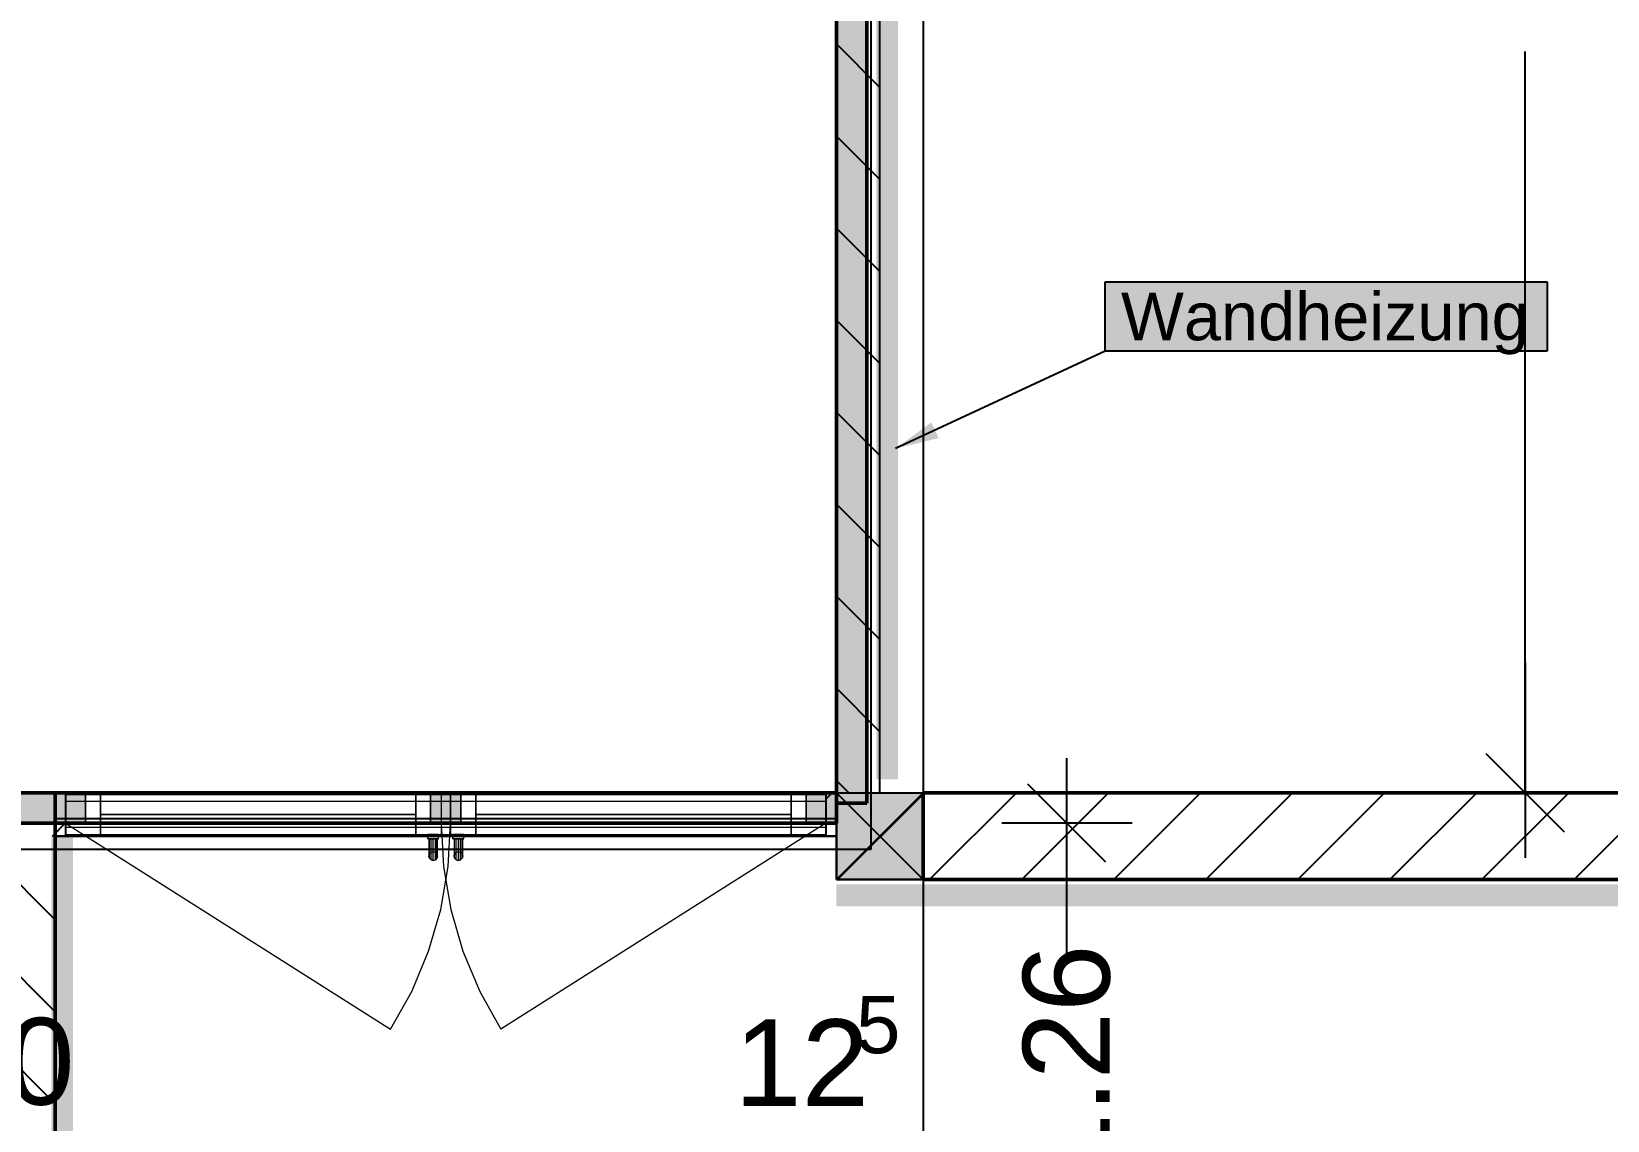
# Model space of a CAD drawing. Extents: x 0 to 756, y -25 to 420.
# Drawn here: x 254.5 to 327.1, y 140.7 to 190.9 of the extents above; entities that cross this region are included whole.
import ezdxf
from ezdxf.lldxf.tags import DXFTag

# ---------------------------------------------------------------- set-up
doc = ezdxf.new("R2010")
doc.units = 0
doc.layers.get('0').update_dxf_attribs({"lineweight": 25})
doc.layers.get('DEFPOINTS').update_dxf_attribs({"lineweight": 25})
doc.layers.add('A_Dachfenster', color=1, linetype='Continuous', lineweight=25, true_color=0xff0000)
doc.layers.add('H_Heizung', color=1, linetype='Continuous', lineweight=25, true_color=0xff0000)
for name, color, linetype, lineweight in [('A_Fenster', 7, 'Continuous', 25), ('A_Innenwand', 7, 'Continuous', 25), ('ALLGEMEIN01', 7, 'Continuous', 13), ('FENSTER', 7, 'Continuous', 13), ('FENSTER-FL_GEL', 7, 'VERDECKT2_S2', 13), ('FENSTERBANK', 7, 'Continuous', 13), ('Standard', 7, 'Continuous', 25), ('WAND_HOLZ_NICHT_TRAGEND', 7, 'Continuous', 13), ('WAND_HOLZ_TRAGEND', 7, 'Continuous', 13), ('X_Text', 7, 'Continuous', 25)]:
    doc.layers.add(name, color=color, linetype=linetype, lineweight=lineweight)
doc.styles.get("Standard").update_dxf_attribs({"font": 'arial.ttf'})
tags = doc.linetypes.add('fein_strichliert', pattern=[4, 1, -2, 1]).pattern_tags.tags
tags[8:9] = [DXFTag(74, 4), DXFTag(75, 0), DXFTag(340, '0'), DXFTag(46, 0.0), DXFTag(50, 0.0), DXFTag(44, 0.0), DXFTag(45, 0.0)]
tags[6:7] = [DXFTag(74, 4), DXFTag(75, 0), DXFTag(340, '0'), DXFTag(46, 0.0), DXFTag(50, 0.0), DXFTag(44, 0.0), DXFTag(45, 0.0)]
tags[4:5] = [DXFTag(74, 4), DXFTag(75, 0), DXFTag(340, '0'), DXFTag(46, 0.0), DXFTag(50, 0.0), DXFTag(44, 0.0), DXFTag(45, 0.0)]
tags = doc.linetypes.add('VERDECKT2_S2', pattern=[0.27, 0.2, -0.07]).pattern_tags.tags
tags[6:7] = [DXFTag(74, 4), DXFTag(75, 0), DXFTag(340, '0'), DXFTag(46, 1.0), DXFTag(50, 0.0), DXFTag(44, 0.0), DXFTag(45, 0.0)]
tags[4:5] = [DXFTag(74, 4), DXFTag(75, 0), DXFTag(340, '0'), DXFTag(46, 1.0), DXFTag(50, 0.0), DXFTag(44, 0.0), DXFTag(45, 0.0)]

# ---------------------------------------------------------------- blocks, each defined once
blk = doc.blocks.new('Referenz-A0T78PG4OY')
at = {"layer": 'ALLGEMEIN01', "color": 0, "linetype": 'VERDECKT2_S2', "lineweight": -2, "ltscale": 0.25}
blk.add_line((295.567, 414.475), (295.567, 5.763), dxfattribs=at)
at = {"layer": 'DEFPOINTS', "color": 0, "linetype": 'Continuous', "lineweight": -2, "ltscale": 0.25}
for p, q in [((323.304, 155.768), (323.304, 155.768)), ((255.567, 154.368), (255.567, 154.368))]:
    blk.add_line(p, q, dxfattribs=at)
at = {"layer": 'FENSTER', "color": 0, "linetype": 'Continuous', "ltscale": 0.13}
for p, q in [((256.967, 155.768), (255.567, 155.768)), ((255.567, 155.768), (255.567, 154.368)), ((256.967, 155.768), (255.567, 155.768)), ((255.567, 155.768), (255.567, 154.368)), ((255.567, 155.768), (255.567, 155.768)), ((255.567, 155.768), (255.567, 154.368)), ((255.567, 155.768), (256.967, 155.768)), ((256.967, 154.368), (256.967, 155.768)), ((272.867, 155.768), (256.967, 155.768)), ((256.967, 155.768), (256.967, 154.368)), ((256.967, 154.368), (256.967, 155.768)), ((256.967, 155.768), (256.967, 154.368)), ((256.967, 155.768), (256.967, 155.768)), ((290.167, 155.768), (256.967, 155.768)), ((256.967, 155.768), (256.967, 154.368)), ((256.967, 155.768), (256.967, 155.768)), ((256.967, 155.768), (256.967, 154.368)), ((256.967, 155.768), (290.167, 155.768)), ((290.167, 155.768), (256.967, 155.768)), ((256.967, 155.768), (256.967, 154.368)), ((256.967, 155.768), (256.967, 155.768)), ((256.967, 155.768), (256.967, 154.368)), ((256.967, 155.768), (290.167, 155.768)), ((272.867, 154.368), (272.867, 155.768)), ((274.267, 155.768), (272.867, 155.768)), ((272.867, 155.768), (272.867, 154.368)), ((274.267, 155.768), (272.867, 155.768)), ((272.867, 155.768), (272.867, 154.368)), ((272.867, 155.768), (272.867, 155.768)), ((272.867, 155.768), (272.867, 154.368)), ((272.867, 155.768), (274.267, 155.768)), ((274.947, 155.688), (273.347, 155.688)), ((273.347, 155.688), (273.347, 153.848)), ((273.347, 155.688), (273.347, 155.688)), ((273.347, 155.688), (273.347, 153.848)), ((273.347, 155.688), (274.947, 155.688)), ((274.267, 155.768), (274.267, 154.368)), ((290.167, 155.768), (274.267, 155.768)), ((274.267, 154.368), (274.267, 155.768)), ((274.267, 154.368), (274.267, 155.768)), ((274.267, 155.768), (274.267, 154.368)), ((274.267, 155.768), (274.267, 155.768)), ((274.947, 153.848), (274.947, 155.688)), ((274.947, 155.688), (274.947, 153.848)), ((274.947, 155.688), (274.947, 155.688)), ((289.487, 155.688), (274.947, 155.688)), ((274.947, 155.688), (274.947, 153.848)), ((274.947, 155.688), (274.947, 155.688)), ((274.947, 155.688), (274.947, 153.848)), ((274.947, 155.688), (289.487, 155.688)), ((289.487, 155.688), (274.947, 155.688)), ((274.947, 155.688), (274.947, 153.848)), ((274.947, 155.688), (274.947, 155.688)), ((274.947, 155.688), (274.947, 153.848)), ((274.947, 155.688), (289.487, 155.688)), ((291.087, 155.688), (289.487, 155.688)), ((289.487, 155.688), (289.487, 153.848)), ((289.487, 155.688), (289.487, 155.688)), ((289.487, 155.688), (289.487, 153.848)), ((289.487, 155.688), (291.087, 155.688)), ((289.487, 153.848), (289.487, 155.688)), ((289.487, 155.688), (289.487, 153.848)), ((289.487, 155.688), (289.487, 155.688)), ((289.487, 153.848), (289.487, 155.688)), ((289.487, 155.688), (289.487, 153.848)), ((289.487, 155.688), (289.487, 155.688)), ((291.567, 155.768), (290.167, 155.768)), ((290.167, 155.768), (290.167, 154.368)), ((290.167, 154.368), (290.167, 155.768)), ((291.567, 155.768), (290.167, 155.768)), ((290.167, 155.768), (290.167, 154.368)), ((290.167, 155.768), (290.167, 155.768)), ((290.167, 155.768), (290.167, 154.368)), ((290.167, 155.768), (291.567, 155.768)), ((290.167, 154.368), (290.167, 155.768)), ((290.167, 155.768), (290.167, 154.368)), ((290.167, 155.768), (290.167, 155.768)), ((290.167, 154.368), (290.167, 155.768)), ((290.167, 155.768), (290.167, 154.368)), ((290.167, 155.768), (290.167, 155.768)), ((291.087, 153.848), (291.087, 155.688)), ((291.087, 155.688), (291.087, 153.848)), ((291.087, 155.688), (291.087, 155.688)), ((291.567, 154.368), (291.567, 155.768)), ((291.567, 154.368), (291.567, 155.768)), ((291.567, 155.768), (291.567, 154.368)), ((291.567, 155.768), (291.567, 155.768)), ((255.567, 154.368), (256.967, 154.368)), ((255.567, 154.368), (256.967, 154.368)), ((255.567, 154.368), (255.567, 154.368)), ((255.567, 154.368), (256.967, 154.368)), ((256.967, 154.368), (272.867, 154.368)), ((256.967, 154.368), (256.967, 154.368)), ((256.967, 154.368), (290.167, 154.368)), ((256.967, 154.368), (256.967, 154.368)), ((256.967, 154.368), (290.167, 154.368)), ((256.967, 154.368), (290.167, 154.368)), ((256.967, 154.368), (256.967, 154.368)), ((256.967, 154.368), (290.167, 154.368)), ((272.867, 154.368), (274.267, 154.368)), ((272.867, 154.368), (274.267, 154.368)), ((272.867, 154.368), (272.867, 154.368)), ((272.867, 154.368), (274.267, 154.368)), ((274.267, 154.368), (290.167, 154.368)), ((274.267, 154.368), (274.267, 154.368)), ((290.167, 154.368), (291.567, 154.368)), ((290.167, 154.368), (291.567, 154.368)), ((290.167, 154.368), (290.167, 154.368)), ((290.167, 154.368), (291.567, 154.368)), ((290.167, 154.368), (290.167, 154.368)), ((290.167, 154.368), (290.167, 154.368)), ((291.567, 154.368), (291.567, 154.368)), ((273.347, 153.848), (274.947, 153.848)), ((273.347, 153.848), (273.347, 153.848)), ((273.347, 153.848), (274.947, 153.848)), ((274.947, 153.848), (274.947, 153.848)), ((274.947, 153.848), (289.487, 153.848)), ((274.947, 153.848), (274.947, 153.848)), ((274.947, 153.848), (289.487, 153.848)), ((274.947, 153.848), (289.487, 153.848)), ((274.947, 153.848), (274.947, 153.848)), ((274.947, 153.848), (289.487, 153.848)), ((289.487, 153.848), (291.087, 153.848)), ((289.487, 153.848), (289.487, 153.848)), ((289.487, 153.848), (291.087, 153.848)), ((289.487, 153.848), (289.487, 153.848)), ((289.487, 153.848), (289.487, 153.848)), ((291.087, 153.848), (291.087, 153.848))]:
    blk.add_line(p, q, dxfattribs=at)
at = {"layer": 'FENSTER', "color": 0}
for p, q in [((257.647, 155.688), (256.047, 155.688)), ((256.047, 155.688), (256.047, 153.848)), ((256.047, 155.688), (256.047, 155.688)), ((256.047, 155.688), (256.047, 153.848)), ((256.047, 155.688), (257.647, 155.688)), ((257.647, 153.848), (257.647, 155.688)), ((257.647, 155.688), (257.647, 153.848)), ((257.647, 155.688), (257.647, 155.688)), ((272.187, 155.688), (257.647, 155.688)), ((257.647, 155.688), (257.647, 153.848)), ((257.647, 155.688), (257.647, 155.688)), ((257.647, 155.688), (257.647, 153.848)), ((257.647, 155.688), (272.187, 155.688)), ((272.187, 155.688), (257.647, 155.688)), ((257.647, 155.688), (257.647, 153.848)), ((257.647, 155.688), (257.647, 155.688)), ((257.647, 155.688), (257.647, 153.848)), ((257.647, 155.688), (272.187, 155.688)), ((273.787, 155.688), (272.187, 155.688)), ((272.187, 155.688), (272.187, 153.848)), ((272.187, 155.688), (272.187, 155.688)), ((272.187, 155.688), (272.187, 153.848)), ((272.187, 155.688), (273.787, 155.688)), ((272.187, 153.848), (272.187, 155.688)), ((272.187, 155.688), (272.187, 153.848)), ((272.187, 155.688), (272.187, 155.688)), ((272.187, 153.848), (272.187, 155.688)), ((272.187, 155.688), (272.187, 153.848)), ((272.187, 155.688), (272.187, 155.688)), ((273.787, 153.848), (273.787, 155.688)), ((273.787, 155.688), (273.787, 153.848)), ((273.787, 155.688), (273.787, 155.688)), ((272.187, 154.768), (257.647, 154.768)), ((257.647, 154.768), (257.647, 154.768)), ((257.647, 154.768), (272.187, 154.768)), ((257.647, 154.768), (272.187, 154.768)), ((257.647, 154.768), (272.187, 154.768)), ((264.917, 154.768), (257.647, 154.768)), ((272.187, 154.768), (264.917, 154.768)), ((272.187, 154.768), (272.187, 154.768)), ((289.487, 154.768), (274.947, 154.768)), ((274.947, 154.768), (274.947, 154.768)), ((274.947, 154.768), (289.487, 154.768)), ((289.487, 154.768), (274.947, 154.768)), ((289.487, 154.768), (274.947, 154.768)), ((282.217, 154.768), (274.947, 154.768)), ((289.487, 154.768), (282.217, 154.768)), ((289.487, 154.768), (289.487, 154.768)), ((256.047, 153.848), (257.647, 153.848)), ((256.047, 153.848), (256.047, 153.848)), ((256.047, 153.848), (257.647, 153.848)), ((257.647, 153.848), (257.647, 153.848)), ((257.647, 153.848), (272.187, 153.848)), ((257.647, 153.848), (257.647, 153.848)), ((257.647, 153.848), (272.187, 153.848)), ((257.647, 153.848), (272.187, 153.848)), ((257.647, 153.848), (257.647, 153.848)), ((257.647, 153.848), (272.187, 153.848)), ((272.187, 153.848), (273.787, 153.848)), ((272.187, 153.848), (272.187, 153.848)), ((272.187, 153.848), (273.787, 153.848)), ((272.187, 153.848), (272.187, 153.848)), ((272.187, 153.848), (272.187, 153.848)), ((273.237, 153.848), (272.737, 153.848)), ((272.737, 153.848), (272.737, 153.648)), ((273.237, 153.848), (272.737, 153.848)), ((272.737, 153.848), (272.737, 153.848)), ((272.737, 153.648), (272.737, 153.848)), ((272.737, 153.648), (273.237, 153.648)), ((272.737, 153.648), (272.737, 153.648)), ((272.737, 153.648), (273.237, 153.648)), ((272.787, 153.648), (272.787, 152.848)), ((272.814, 153.648), (272.787, 153.648)), ((272.787, 153.648), (272.814, 153.648)), ((272.814, 152.748), (272.814, 153.648)), ((272.887, 153.648), (272.814, 153.648)), ((272.814, 153.648), (272.887, 153.648)), ((272.814, 152.948), (272.814, 153.648)), ((272.887, 152.674), (272.887, 153.648)), ((272.987, 153.648), (272.887, 153.648)), ((272.887, 153.648), (272.987, 153.648)), ((272.887, 153.021), (272.887, 153.648)), ((272.987, 152.648), (272.987, 153.648)), ((273.087, 153.648), (272.987, 153.648)), ((272.987, 153.048), (272.987, 153.648)), ((272.987, 153.648), (273.087, 153.648)), ((273.087, 152.674), (273.087, 153.648)), ((273.16, 153.648), (273.087, 153.648)), ((273.087, 153.021), (273.087, 153.648)), ((273.087, 153.648), (273.16, 153.648)), ((273.16, 152.748), (273.16, 153.648)), ((273.187, 153.648), (273.16, 153.648)), ((273.16, 152.948), (273.16, 153.648)), ((273.16, 153.648), (273.187, 153.648)), ((273.187, 152.848), (273.187, 153.648)), ((273.237, 153.648), (273.237, 153.848)), ((273.237, 153.848), (273.237, 153.848)), ((273.237, 153.648), (273.237, 153.848)), ((273.237, 153.648), (273.237, 153.648)), ((273.787, 153.848), (273.787, 153.848)), ((274.397, 153.848), (273.897, 153.848)), ((273.897, 153.848), (273.897, 153.648)), ((274.397, 153.848), (273.897, 153.848)), ((273.897, 153.848), (273.897, 153.848)), ((273.897, 153.648), (273.897, 153.848)), ((273.897, 153.648), (274.397, 153.648)), ((273.897, 153.648), (273.897, 153.648)), ((273.897, 153.648), (274.397, 153.648)), ((273.947, 153.648), (273.947, 152.848)), ((273.974, 153.648), (273.947, 153.648)), ((273.947, 153.648), (273.974, 153.648)), ((273.974, 152.748), (273.974, 153.648)), ((274.047, 153.648), (273.974, 153.648)), ((273.974, 153.648), (274.047, 153.648)), ((273.974, 152.948), (273.974, 153.648)), ((274.047, 152.674), (274.047, 153.648)), ((274.147, 153.648), (274.047, 153.648)), ((274.047, 153.648), (274.147, 153.648)), ((274.047, 153.021), (274.047, 153.648)), ((274.147, 152.648), (274.147, 153.648)), ((274.247, 153.648), (274.147, 153.648)), ((274.147, 153.048), (274.147, 153.648)), ((274.147, 153.648), (274.247, 153.648)), ((274.247, 152.674), (274.247, 153.648)), ((274.32, 153.648), (274.247, 153.648)), ((274.247, 153.021), (274.247, 153.648)), ((274.247, 153.648), (274.32, 153.648)), ((274.32, 152.748), (274.32, 153.648)), ((274.347, 153.648), (274.32, 153.648)), ((274.32, 152.948), (274.32, 153.648)), ((274.32, 153.648), (274.347, 153.648)), ((274.347, 152.848), (274.347, 153.648)), ((274.397, 153.648), (274.397, 153.848)), ((274.397, 153.848), (274.397, 153.848)), ((274.397, 153.648), (274.397, 153.848)), ((274.397, 153.648), (274.397, 153.648)), ((272.814, 152.948), (272.787, 152.848)), ((272.787, 152.848), (272.814, 152.948)), ((272.787, 152.848), (272.814, 152.748)), ((272.814, 152.748), (272.787, 152.848)), ((272.787, 152.848), (272.787, 152.848)), ((272.887, 153.021), (272.814, 152.948)), ((272.814, 152.948), (272.887, 153.021)), ((272.814, 152.948), (272.814, 152.948)), ((272.814, 152.748), (272.887, 152.674)), ((272.887, 152.674), (272.814, 152.748)), ((272.814, 152.748), (272.814, 152.748)), ((272.987, 153.048), (272.887, 153.021)), ((272.887, 153.021), (272.987, 153.048)), ((272.887, 153.021), (272.887, 153.021)), ((272.887, 152.674), (272.987, 152.648)), ((272.987, 152.648), (272.887, 152.674)), ((272.887, 152.674), (272.887, 152.674)), ((273.087, 153.021), (272.987, 153.048)), ((272.987, 153.048), (273.087, 153.021)), ((272.987, 153.048), (272.987, 153.048)), ((272.987, 152.648), (273.087, 152.674)), ((273.087, 152.674), (272.987, 152.648)), ((272.987, 152.648), (272.987, 152.648)), ((273.16, 152.948), (273.087, 153.021)), ((273.087, 153.021), (273.16, 152.948)), ((273.087, 153.021), (273.087, 153.021)), ((273.087, 152.674), (273.16, 152.748)), ((273.16, 152.748), (273.087, 152.674)), ((273.087, 152.674), (273.087, 152.674)), ((273.187, 152.848), (273.16, 152.948)), ((273.16, 152.948), (273.187, 152.848)), ((273.16, 152.948), (273.16, 152.948)), ((273.16, 152.748), (273.187, 152.848)), ((273.187, 152.848), (273.16, 152.748)), ((273.16, 152.748), (273.16, 152.748)), ((273.187, 152.848), (273.187, 152.848)), ((273.974, 152.948), (273.947, 152.848)), ((273.947, 152.848), (273.974, 152.948)), ((273.947, 152.848), (273.974, 152.748)), ((273.974, 152.748), (273.947, 152.848)), ((273.947, 152.848), (273.947, 152.848)), ((274.047, 153.021), (273.974, 152.948)), ((273.974, 152.948), (274.047, 153.021)), ((273.974, 152.948), (273.974, 152.948)), ((273.974, 152.748), (274.047, 152.674)), ((274.047, 152.674), (273.974, 152.748)), ((273.974, 152.748), (273.974, 152.748)), ((274.147, 153.048), (274.047, 153.021)), ((274.047, 153.021), (274.147, 153.048)), ((274.047, 153.021), (274.047, 153.021)), ((274.047, 152.674), (274.147, 152.648)), ((274.147, 152.648), (274.047, 152.674)), ((274.047, 152.674), (274.047, 152.674)), ((274.247, 153.021), (274.147, 153.048)), ((274.147, 153.048), (274.247, 153.021)), ((274.147, 153.048), (274.147, 153.048)), ((274.147, 152.648), (274.247, 152.674)), ((274.247, 152.674), (274.147, 152.648)), ((274.147, 152.648), (274.147, 152.648)), ((274.32, 152.948), (274.247, 153.021)), ((274.247, 153.021), (274.32, 152.948)), ((274.247, 153.021), (274.247, 153.021)), ((274.247, 152.674), (274.32, 152.748)), ((274.32, 152.748), (274.247, 152.674)), ((274.247, 152.674), (274.247, 152.674)), ((274.347, 152.848), (274.32, 152.948)), ((274.32, 152.948), (274.347, 152.848)), ((274.32, 152.948), (274.32, 152.948)), ((274.32, 152.748), (274.347, 152.848)), ((274.347, 152.848), (274.32, 152.748)), ((274.32, 152.748), (274.32, 152.748)), ((274.347, 152.848), (274.347, 152.848))]:
    blk.add_line(p, q, dxfattribs=at)
at = {"layer": 'FENSTER', "color": 0, "linetype": 'Continuous', "ltscale": 0.13}
for points in [[(255.567, 154.368), (256.967, 154.368), (255.567, 155.768)], [(256.967, 154.368), (256.967, 155.768), (255.567, 155.768)], [(272.867, 154.368), (274.267, 154.368), (272.867, 155.768)], [(274.267, 154.368), (274.267, 155.768), (272.867, 155.768)], [(290.167, 154.368), (291.567, 154.368), (290.167, 155.768)], [(291.567, 154.368), (291.567, 155.768), (290.167, 155.768)]]:
    blk.add_solid(points, dxfattribs=at)
at = {"layer": 'FENSTER-FL_GEL', "color": 0, "linetype": 'VERDECKT2_S2', "ltscale": 0.13}
for p, q in [((256.047, 154.368), (271.025, 144.862)), ((273.347, 154.368), (273.46, 152.366)), ((273.673, 152.366), (273.787, 154.368)), ((291.087, 154.368), (276.108, 144.862)), ((273.335, 150.389), (273.673, 152.366)), ((273.46, 152.366), (273.799, 150.389)), ((272.775, 148.463), (273.335, 150.389)), ((273.799, 150.389), (274.358, 148.463)), ((272.002, 146.613), (272.775, 148.463)), ((274.358, 148.463), (275.131, 146.613)), ((271.025, 144.862), (272.002, 146.613)), ((275.131, 146.613), (276.108, 144.862))]:
    blk.add_line(p, q, dxfattribs=at)
at = {"layer": 'FENSTERBANK', "color": 0, "lineweight": -2}
for p, q in [((291.567, 154.568), (255.567, 154.568)), ((255.567, 154.568), (255.567, 153.768)), ((291.567, 154.568), (255.567, 154.568)), ((255.567, 154.568), (255.567, 154.568)), ((255.567, 154.368), (255.567, 154.568)), ((255.567, 154.568), (255.567, 153.768)), ((291.567, 154.568), (255.567, 154.568)), ((255.567, 154.568), (255.567, 154.568)), ((255.567, 154.568), (255.567, 154.368)), ((291.567, 154.568), (255.567, 154.568)), ((291.567, 154.368), (255.567, 154.368)), ((255.567, 154.368), (255.567, 154.368)), ((255.567, 154.368), (291.567, 154.368)), ((255.567, 153.768), (255.567, 154.368)), ((255.567, 154.368), (255.567, 153.768)), ((255.567, 154.368), (255.567, 154.368)), ((255.567, 154.368), (291.567, 154.368)), ((291.567, 154.368), (255.567, 154.368)), ((291.567, 153.768), (291.567, 154.568)), ((291.567, 154.568), (291.567, 154.568)), ((291.567, 154.368), (291.567, 154.568)), ((291.567, 153.768), (291.567, 154.568)), ((291.567, 154.568), (291.567, 154.568)), ((291.567, 154.568), (291.567, 154.368)), ((291.567, 153.768), (291.567, 154.368)), ((291.567, 154.368), (291.567, 154.368)), ((291.567, 154.368), (291.567, 154.368)), ((291.567, 154.368), (291.567, 153.768)), ((255.567, 153.768), (291.567, 153.768)), ((291.567, 153.768), (255.567, 153.768)), ((255.567, 153.768), (255.567, 153.768)), ((255.567, 153.768), (291.567, 153.768)), ((255.567, 153.768), (255.567, 153.768)), ((291.567, 153.768), (255.567, 153.768)), ((291.567, 153.768), (291.567, 153.768)), ((291.567, 153.768), (291.567, 153.768))]:
    blk.add_line(p, q, dxfattribs=at)
at = {"layer": 'FENSTERBANK', "color": 0, "lineweight": 18}
for p, q in [((291.567, 154.368), (255.567, 154.368)), ((255.567, 154.368), (291.567, 154.368))]:
    blk.add_line(p, q, dxfattribs=at)
at = {"layer": 'Standard', "color": 0, "lineweight": -2}
for p, q in [((323.304, 155.768), (323.304, 189.93)), ((323.304, 161.768), (323.304, 152.768)), ((302.192, 148.368), (302.192, 157.368)), ((321.504, 157.568), (325.104, 153.968)), ((303.992, 152.568), (300.392, 156.168)), ((291.567, 155.768), (295.567, 155.768)), ((291.567, 151.768), (291.567, 155.768)), ((291.567, 155.768), (295.567, 151.768)), ((295.567, 155.768), (291.567, 151.768)), ((295.567, 155.768), (295.567, 151.768)), ((295.567, 151.768), (295.567, 155.768)), ((320.304, 155.768), (326.304, 155.768)), ((305.192, 154.368), (299.192, 154.368)), ((302.192, 149.503), (302.192, 154.368)), ((295.567, 151.768), (291.567, 151.768))]:
    blk.add_line(p, q, dxfattribs=at)
for points in [[(291.567, 151.768), (295.567, 151.768), (291.567, 155.768)], [(295.567, 151.768), (295.567, 155.768), (291.567, 155.768)]]:
    blk.add_solid(points, dxfattribs=at)
at = {"layer": 'WAND_HOLZ_NICHT_TRAGEND', "color": 0, "lineweight": 50}
for p, q in [((386.567, 155.768), (295.567, 155.768)), ((295.567, 155.768), (295.567, 151.768)), ((295.567, 155.768), (386.567, 155.768)), ((295.567, 151.768), (295.567, 155.768)), ((295.567, 155.768), (295.567, 155.768)), ((255.567, 154.368), (253.567, 154.368)), ((253.567, 154.368), (255.567, 154.368)), ((255.567, 126.668), (255.567, 154.368)), ((255.567, 154.368), (255.567, 126.668)), ((255.567, 154.368), (255.567, 154.368)), ((295.567, 151.768), (386.567, 151.768)), ((386.567, 151.768), (295.567, 151.768)), ((295.567, 151.768), (295.567, 151.768))]:
    blk.add_line(p, q, dxfattribs=at)
at = {"layer": 'WAND_HOLZ_TRAGEND', "color": 0, "lineweight": 50}
for p, q in [((291.567, 269.168), (291.567, 155.288)), ((291.567, 155.288), (291.567, 269.168)), ((292.967, 155.288), (292.967, 269.168)), ((292.967, 269.168), (292.967, 155.288)), ((214.067, 155.768), (291.567, 155.768)), ((291.567, 155.768), (253.567, 155.768)), ((255.567, 155.768), (255.567, 154.368)), ((291.567, 155.768), (255.567, 155.768)), ((255.567, 155.768), (255.567, 154.368)), ((255.567, 155.768), (255.567, 155.768)), ((291.567, 155.768), (255.567, 155.768)), ((291.567, 154.368), (291.567, 155.768)), ((291.567, 154.368), (291.567, 155.768)), ((291.567, 155.768), (291.567, 154.368)), ((291.567, 155.768), (291.567, 155.768)), ((291.567, 155.768), (291.567, 155.768)), ((291.567, 154.368), (291.567, 155.768)), ((291.567, 155.288), (292.967, 155.288)), ((292.967, 155.288), (291.567, 155.288)), ((291.567, 155.288), (291.567, 155.288)), ((292.967, 155.288), (292.967, 155.288)), ((291.567, 154.368), (214.067, 154.368)), ((253.567, 154.368), (291.567, 154.368)), ((255.567, 154.368), (291.567, 154.368)), ((255.567, 154.368), (255.567, 154.368)), ((255.567, 154.368), (291.567, 154.368)), ((291.567, 154.368), (291.567, 154.368)), ((291.567, 154.368), (291.567, 154.368))]:
    blk.add_line(p, q, dxfattribs=at)
at = {"layer": 'WAND_HOLZ_TRAGEND', "color": 0, "lineweight": 18}
for points in [[(291.567, 155.288), (292.967, 155.288), (291.567, 193.668)], [(292.967, 155.288), (292.967, 193.668), (291.567, 193.668)], [(251.567, 154.368), (255.567, 154.368), (251.567, 155.768)], [(255.567, 154.368), (255.567, 155.768), (251.567, 155.768)]]:
    blk.add_solid(points, dxfattribs=at)
at = {"layer": 'Standard', "color": 0, "lineweight": -2, "insert": (300.16, 137.898), "char_height": 4, "attachment_point": 1, "rotation": 90}
blk.add_mtext('{\\fArial;1.26}', dxfattribs=at)
at = {"layer": 'Standard', "color": 0, "lineweight": -2, "attachment_point": 1}
for s, insert, char_height in [('{\\fArial;5}', (292.469, 146.4), 2.64), ('{\\fArial;20}', (250.245, 145.387), 4), ('{\\fArial;12}', (286.862, 145.32), 4)]:
    blk.add_mtext(s, dxfattribs=dict(at, insert=insert, char_height=char_height))
blk = doc.blocks.new('Wand-A0T78PGSOY', base_point=(291.567, 151.768))
at = {"color": 0, "lineweight": -2}
for p, q in [((295.621, 155.768), (291.621, 151.768)), ((299.864, 155.768), (295.864, 151.768)), ((304.106, 155.768), (300.106, 151.768)), ((308.349, 155.768), (304.349, 151.768)), ((312.592, 155.768), (308.592, 151.768)), ((316.834, 155.768), (312.834, 151.768)), ((321.077, 155.768), (317.077, 151.768)), ((325.319, 155.768), (321.319, 151.768)), ((329.562, 155.768), (325.562, 151.768)), ((333.805, 155.768), (329.805, 151.768)), ((338.047, 155.768), (334.047, 151.768)), ((342.29, 155.768), (338.29, 151.768)), ((346.533, 155.768), (342.533, 151.768)), ((350.775, 155.768), (346.775, 151.768)), ((355.018, 155.768), (351.018, 151.768)), ((359.261, 155.768), (355.261, 151.768)), ((363.503, 155.768), (359.503, 151.768)), ((367.746, 155.768), (363.746, 151.768)), ((371.989, 155.768), (367.989, 151.768)), ((376.231, 155.768), (372.231, 151.768)), ((380.474, 155.768), (376.474, 151.768)), ((384.716, 155.768), (380.716, 151.768)), ((386.567, 153.375), (384.959, 151.768))]:
    blk.add_line(p, q, dxfattribs=at)
at = {"color": 0, "linetype": 'ByBlock', "lineweight": -2, "ltscale": 0.25}
for p, q in [((293.567, 155.768), (386.567, 155.768)), ((291.567, 153.768), (291.567, 151.768)), ((291.567, 151.768), (386.567, 151.768))]:
    blk.add_line(p, q, dxfattribs=at)
blk = doc.blocks.new('Wand-A0T78PGUOY', base_point=(251.567, 40.11))
at = {"color": 0, "lineweight": -2}
for p, q in [((255.567, 149.912), (251.711, 153.768)), ((255.567, 145.669), (251.567, 149.669)), ((255.567, 141.426), (251.567, 145.426))]:
    blk.add_line(p, q, dxfattribs=at)
at = {"color": 0, "linetype": 'ByBlock', "lineweight": -2, "ltscale": 0.25}
blk.add_line((255.567, 40.11), (255.567, 153.768), dxfattribs=at)
blk = doc.blocks.new('Dachfenster-A0T78PH6OY', base_point=(253.567, 153.168))
at = {"color": 0, "linetype": 'ByBlock', "lineweight": -2, "ltscale": 0.25}
for p, q in [((293.175, 153.168), (293.175, 272.168)), ((253.567, 153.168), (293.175, 153.168))]:
    blk.add_line(p, q, dxfattribs=at)
blk = doc.blocks.new('Wand-A0T78PHIOY', base_point=(215.567, 153.768))
at = {"color": 0, "linetype": 'ByBlock', "lineweight": -2, "ltscale": 0.25}
for p, q in [((215.567, 155.768), (216.047, 155.768)), ((251.087, 155.768), (256.047, 155.768)), ((291.087, 155.768), (291.567, 155.768)), ((215.567, 153.768), (216.047, 153.768)), ((251.087, 153.768), (251.567, 153.768)), ((255.567, 153.768), (256.047, 153.768)), ((291.087, 153.768), (291.567, 153.768))]:
    blk.add_line(p, q, dxfattribs=at)
at = {"color": 0, "lineweight": -2}
for p, q in [((251.195, 153.768), (253.195, 155.768)), ((291.087, 155.476), (291.378, 155.768)), ((255.437, 153.768), (256.047, 154.377))]:
    blk.add_line(p, q, dxfattribs=at)
blk = doc.blocks.new('Fenster-A0T78PHKOY', base_point=(256.047, 153.768))
at = {"color": 0, "linetype": 'ByBlock', "lineweight": -2, "ltscale": 0.25}
for p, q in [((291.087, 155.768), (256.047, 155.768)), ((256.047, 155.768), (256.047, 153.768)), ((291.087, 155.768), (291.087, 153.768)), ((291.087, 153.768), (256.047, 153.768))]:
    blk.add_line(p, q, dxfattribs=at)
at = {"color": 0, "linetype": 'ByBlock', "lineweight": 18, "ltscale": 0.18}
for p, q in [((291.087, 155.368), (256.047, 155.368)), ((257.647, 155.368), (257.647, 154.168)), ((289.487, 155.368), (289.487, 154.168)), ((291.087, 154.168), (256.047, 154.168))]:
    blk.add_line(p, q, dxfattribs=at)
at = {"color": 0, "linetype": 'fein_strichliert', "lineweight": 18, "ltscale": 0.18}
blk.add_line((256.047, 155.368), (256.047, 154.168), dxfattribs=at)
blk = doc.blocks.new('Wand-A0T78PHOOY', base_point=(291.567, 155.768))
at = {"color": 0, "linetype": 'ByBlock', "lineweight": -2, "ltscale": 0.25}
for p, q in [((291.567, 155.768), (291.567, 194.148)), ((293.567, 155.768), (293.567, 194.148))]:
    blk.add_line(p, q, dxfattribs=at)
at = {"color": 0, "lineweight": -2}
for p, q in [((293.567, 188.279), (291.567, 190.279)), ((293.567, 184.036), (291.567, 186.036)), ((293.567, 179.794), (291.567, 181.794)), ((293.567, 175.551), (291.567, 177.551)), ((293.567, 171.309), (291.567, 173.309)), ((293.567, 167.066), (291.567, 169.066)), ((293.567, 162.823), (291.567, 164.823)), ((293.567, 158.581), (291.567, 160.581)), ((292.137, 155.768), (291.567, 156.338))]:
    blk.add_line(p, q, dxfattribs=at)
blk = doc.blocks.new('Bauteilbeschriftung-A0T78PI8OY', base_point=(294.297, 171.634))
at = {"color": 0, "lineweight": -2}
for p, q in [((303.948, 179.323), (324.33, 179.323)), ((303.948, 176.123), (303.948, 179.323)), ((324.33, 179.323), (324.33, 176.123)), ((324.33, 176.123), (303.948, 176.123))]:
    blk.add_line(p, q, dxfattribs=at)
at = {"color": 0, "linetype": 'ByBlock', "lineweight": -2, "ltscale": 0.25}
blk.add_line((303.948, 176.123), (294.297, 171.634), dxfattribs=at)
at = {"color": 7, "linetype": 'ByBlock', "lineweight": -2, "ltscale": 0.25, "true_color": 0xffffff}
for points in [[(303.948, 176.123), (324.33, 176.123), (303.948, 179.323)], [(324.33, 176.123), (303.948, 179.323), (324.33, 179.323)]]:
    blk.add_solid(points, dxfattribs=at)
at = {"color": 0, "linetype": 'ByBlock', "lineweight": -2, "ltscale": 0.25}
for points in [[(296.279, 172.114), (294.953, 172.114), (295.942, 172.84)], [(294.297, 171.634), (296.279, 172.114), (294.953, 172.114)]]:
    blk.add_solid(points, dxfattribs=at)
at = {"color": 0, "linetype": 'ByBlock', "lineweight": -2, "ltscale": 0.25, "insert": (304.682, 178.823), "char_height": 2.2, "attachment_point": 1}
blk.add_mtext('{\\fArial;Wandheizung}', dxfattribs=at)

msp = doc.modelspace()

# ---------------------------------------------------------------- linework, layer by layer
at = {"layer": 'H_Heizung', "color": 1, "ltscale": 0.25, "true_color": 0xff0000}
for points in [[(293.407, 156.387), (294.407, 156.387), (293.407, 194.148)], [(294.407, 156.387), (293.407, 194.148), (294.407, 194.148)], [(255.382, 40.741), (256.382, 40.741), (255.382, 153.754)], [(256.382, 40.741), (255.382, 153.754), (256.382, 153.754)], [(291.567, 150.538), (385.889, 150.538), (291.567, 151.538)], [(385.889, 150.538), (291.567, 151.538), (385.889, 151.538)]]:
    msp.add_solid(points, dxfattribs=at)

# ---------------------------------------------------------------- block references
at = {"color": 8, "lineweight": 25, "ltscale": 0.25, "true_color": 0x808080}
msp.add_blockref('Referenz-A0T78PG4OY', (0, 0), dxfattribs=at)
at = {"layer": 'A_Dachfenster', "ltscale": 0.25}
msp.add_blockref('Dachfenster-A0T78PH6OY', (253.567, 153.168), dxfattribs=at)
at = {"layer": 'A_Fenster', "ltscale": 0.25}
msp.add_blockref('Fenster-A0T78PHKOY', (256.047, 153.768), dxfattribs=at)
at = {"layer": 'A_Innenwand', "ltscale": 0.25}
for name, p in [('Wand-A0T78PHOOY', (291.567, 155.768)), ('Wand-A0T78PHIOY', (215.567, 153.768)), ('Wand-A0T78PGSOY', (291.567, 151.768)), ('Wand-A0T78PGUOY', (251.567, 40.11))]:
    msp.add_blockref(name, p, dxfattribs=at)
at = {"layer": 'X_Text', "color": 7, "ltscale": 0.25}
msp.add_blockref('Bauteilbeschriftung-A0T78PI8OY', (294.297, 171.634), dxfattribs=at)

doc.saveas('drawing.dxf')
